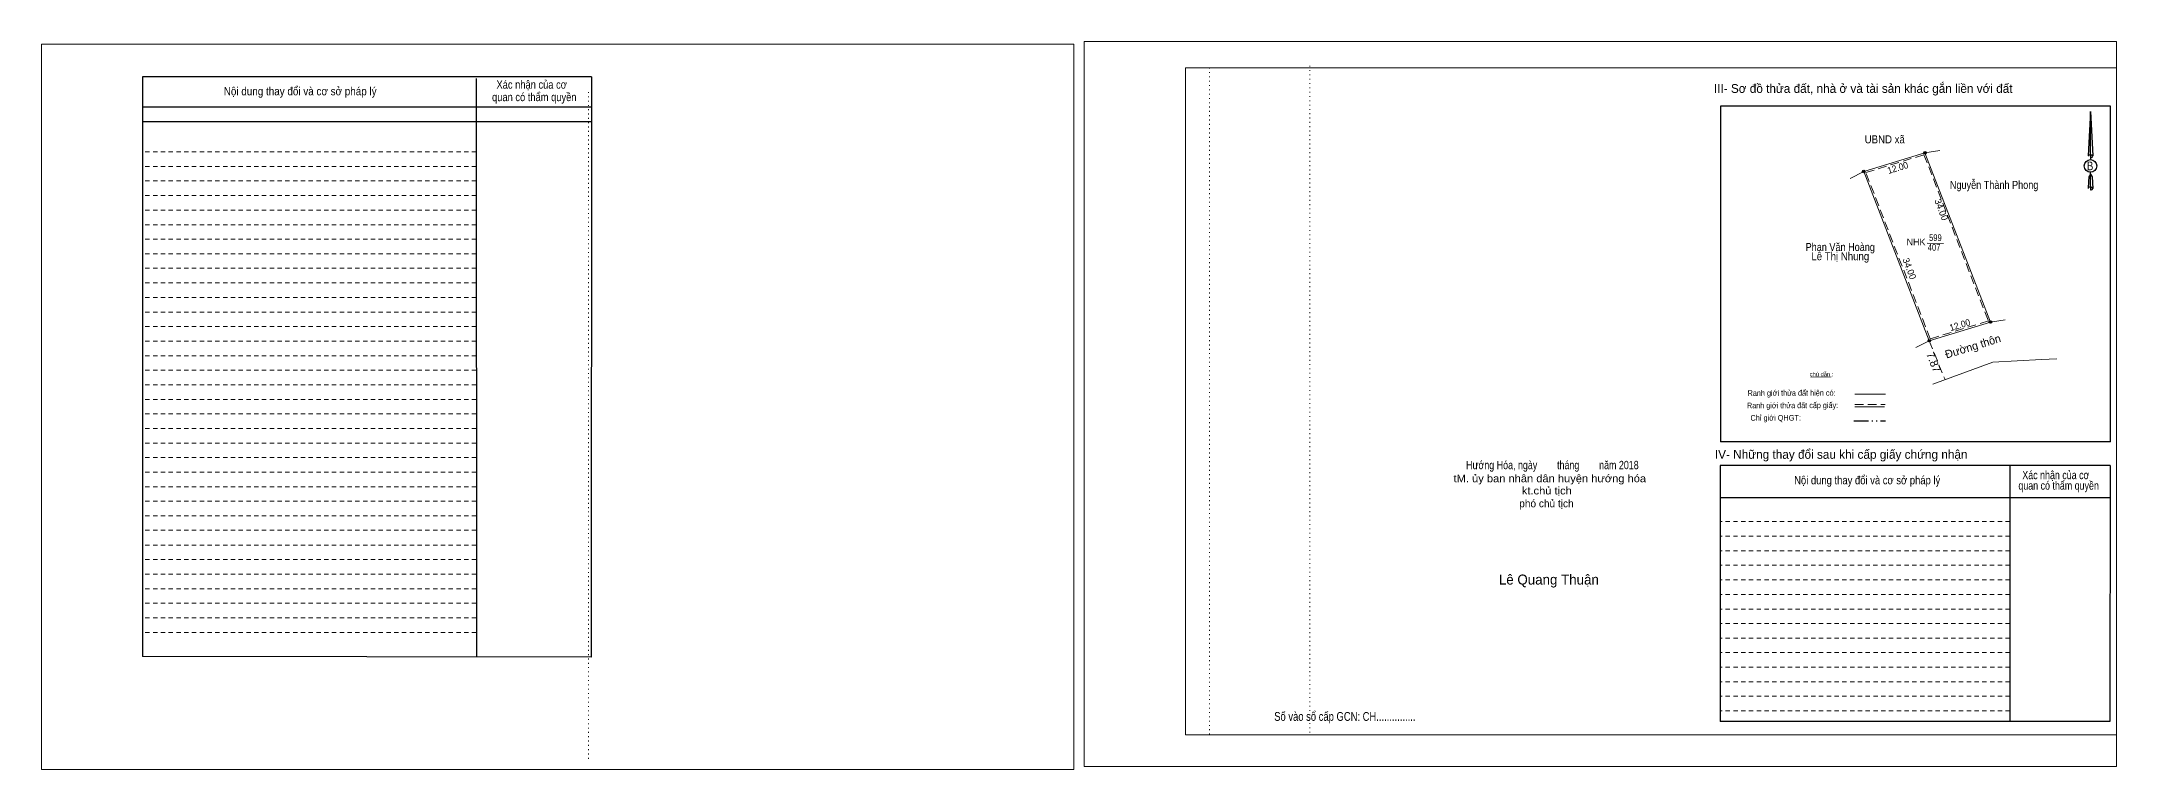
# Model space of a CAD drawing. Header units: metres. Extents: x 548220 to 548895, y 1837801 to 1837946.
# Drawn here: x 548506.3 to 548895.3, y 1837802.2 to 1837938.6 of the extents above; entities that cross this region are included whole.
import ezdxf
from ezdxf.enums import TextEntityAlignment as Align

# ---------------------------------------------------------------- set-up
doc = ezdxf.new("R2010")
doc.units = ezdxf.units.M
doc.header["$LTSCALE"] = 0.54
for name, pattern in [('DASH_DOUBLE_DOT', [9.2, 5, -1.2, 0.3, -1.2, 0.3, -1.2]), ('DOTTED', [1.5, 0.3, -1.2]), ('MEDIUM_DASHED', [4.5, 3, -1.5]), ('SHORT_DASHED', [2.7, 1.5, -1.2])]:
    doc.linetypes.add(name, pattern=pattern)
for name, color, linetype, lineweight in [('1', 7, 'Continuous', 13), ('10', 7, 'Continuous', 13), ('11', 7, 'Continuous', 25), ('18', 7, 'Continuous', 25), ('27', 7, 'Continuous', 13), ('28', 7, 'SHORT_DASHED', 13), ('3', 7, 'Continuous', 13), ('5', 7, 'DASH_DOUBLE_DOT', 25), ('55', 7, 'Continuous', 13), ('63', 7, 'Continuous', 13), ('7', 7, 'Continuous', 13)]:
    doc.layers.add(name, color=color, linetype=linetype, lineweight=lineweight)
doc.layers.add('36', color=7, linetype='Continuous')

msp = doc.modelspace()

# ---------------------------------------------------------------- hatches: boundary and pattern name
at = {"layer": '11'}
for points in [[(548859.6047, 1837917.75, 1), (548859.1353, 1837917.75, 1)], [(548848.1247, 1837914.24, 1), (548847.6553, 1837914.24, 1)], [(548848.1247, 1837914.24, 1), (548847.6553, 1837914.24, 1)], [(548871.8947, 1837886.05, 1), (548871.4253, 1837886.05, 1)], [(548860.4147, 1837882.54, 1), (548859.9453, 1837882.54, 1)]]:
    msp.add_hatch(color=256, dxfattribs=at).paths.add_polyline_path(points)

# ---------------------------------------------------------------- linework, layer by layer
at = {"layer": '1'}
msp.add_lwpolyline([(548859.37, 1837917.75), (548871.66, 1837886.05), (548860.18, 1837882.54), (548847.89, 1837914.24)], close=True, dxfattribs=at)
at = {"layer": '10', "linetype": 'MEDIUM_DASHED'}
msp.add_line((548860.18, 1837882.54), (548863.13, 1837875.25), dxfattribs=at)
at = {"layer": '10'}
for p, q in [((548860.85, 1837874.41), (548872.12, 1837878.54)), ((548872.12, 1837878.54), (548881.21, 1837879)), ((548881.21, 1837879), (548884.1, 1837879.15))]:
    msp.add_line(p, q, dxfattribs=at)
msp.add_lwpolyline([(548847.89, 1837914.24), (548859.37, 1837917.75), (548871.66, 1837886.05), (548860.18, 1837882.54)], close=True, dxfattribs=at)
at = {"layer": '10', "linetype": 'MEDIUM_DASHED'}
msp.add_lwpolyline([(548848.29, 1837914.05), (548859.19, 1837917.38), (548871.26, 1837886.24), (548860.36, 1837882.91)], close=True, dxfattribs=at)
at = {"layer": '11'}
for centre in [(548859.37, 1837917.75), (548847.89, 1837914.24), (548847.89, 1837914.24), (548871.66, 1837886.05), (548860.18, 1837882.54)]:
    msp.add_circle(centre, 0.2347, dxfattribs=at)
at = {"layer": '18'}
for p, q in [((548890.38, 1837925.49), (548890.83, 1837917.16)), ((548890.38, 1837925.49), (548890.83, 1837917.16)), ((548890.38, 1837925.49), (548890.83, 1837917.16)), ((548890.02, 1837918.43), (548889.98, 1837917.17)), ((548890.38, 1837917.4), (548890.38, 1837917.1)), ((548890.38, 1837917.1), (548890.38, 1837916.87)), ((548890.38, 1837916.87), (548890.38, 1837916.53)), ((548890.38, 1837916.87), (548890.38, 1837916.53)), ((548890.38, 1837916.87), (548890.38, 1837916.53)), ((548890.83, 1837917.16), (548890.83, 1837917.17)), ((548890.38, 1837913.73), (548890.38, 1837914.09)), ((548890.38, 1837913.73), (548890.38, 1837914.09)), ((548890.38, 1837913.73), (548890.38, 1837914.09)), ((548890.38, 1837913.73), (548890.71, 1837913.27)), ((548890.38, 1837913.73), (548890.71, 1837913.27)), ((548890.38, 1837913.73), (548890.71, 1837913.27)), ((548890.71, 1837913.27), (548890.83, 1837911.09)), ((548890.71, 1837913.27), (548890.83, 1837911.09)), ((548890.71, 1837913.27), (548890.83, 1837911.09)), ((548890.38, 1837911.36), (548890.38, 1837911.05)), ((548890.38, 1837911.05), (548890.38, 1837910.8)), ((548890.83, 1837911.09), (548890.83, 1837911.1))]:
    msp.add_line(p, q, dxfattribs=at)
for points in [[(548890.38, 1837917.4), (548890.38, 1837925.49), (548890.02, 1837918.43)], [(548890.38, 1837911.36), (548890.38, 1837913.73), (548890.11, 1837913.27), (548890.02, 1837912.38), (548889.98, 1837911.1)]]:
    msp.add_lwpolyline(points, dxfattribs=at)
msp.add_ellipse((548890.3964, 1837915.288), major_axis=(0, 1.1864), ratio=0.983453, dxfattribs=at)
for centre, start_param, end_param in [((548890.3968, 1837917.1162), 1.57079633, 3.07445202), ((548890.3968, 1837917.1162), 0.06714063, 1.57079633), ((548890.3968, 1837917.1162), 4.71238898, 6.28318531), ((548890.3968, 1837911.0609), 2.49106941, 3.07427841), ((548890.3968, 1837911.0609), 1.57079633, 2.49106941), ((548890.3968, 1837911.0609), 0.06714063, 1.57079633), ((548890.3968, 1837911.0609), 4.71238898, 6.28318531)]:
    msp.add_ellipse(centre, major_axis=(0.4277, 0), ratio=0.655448, start_param=start_param, end_param=end_param, dxfattribs=at)
at = {"layer": '27'}
for p, q in [((548859.37, 1837917.75), (548862.15, 1837918.18)), ((548847.89, 1837914.24), (548845.38, 1837912.96)), ((548871.66, 1837886.05), (548874.44, 1837886.48)), ((548860.18, 1837882.54), (548857.67, 1837881.26))]:
    msp.add_line(p, q, dxfattribs=at)
at = {"layer": '28', "linetype": 'Continuous', "lineweight": 25}
for p, q in [((548609.38, 1837931.97), (548525.21, 1837931.97)), ((548587.8, 1837931.68), (548587.84, 1837823.35)), ((548609.38, 1837931.97), (548609.31, 1837823.28)), ((548609.38, 1837926.29), (548525.32, 1837926.29)), ((548609.38, 1837926.29), (548525.32, 1837926.29)), ((548609.38, 1837923.55), (548525.32, 1837923.55)), ((548894.14, 1837863.63), (548821.02, 1837863.63)), ((548875.26, 1837859.17), (548875.3, 1837811.19)), ((548894.07, 1837859.17), (548894.04, 1837811.19)), ((548894.04, 1837853.09), (548820.98, 1837853.09)), ((548609.31, 1837823.28), (548525.21, 1837823.4)), ((548894.04, 1837811.19), (548820.98, 1837811.19))]:
    msp.add_line(p, q, dxfattribs=at)
at = {"layer": '28'}
for p, q in [((548587.8, 1837917.95), (548525.21, 1837917.95)), ((548587.8, 1837915.2), (548525.21, 1837915.2)), ((548587.8, 1837912.5), (548525.21, 1837912.5)), ((548587.8, 1837909.73), (548525.21, 1837909.73)), ((548587.8, 1837907.02), (548525.21, 1837907.02)), ((548587.8, 1837904.28), (548525.21, 1837904.28)), ((548587.8, 1837901.56), (548525.21, 1837901.56)), ((548587.8, 1837898.83), (548525.21, 1837898.83)), ((548587.8, 1837896.11), (548525.21, 1837896.11)), ((548587.8, 1837893.37), (548525.21, 1837893.37)), ((548587.8, 1837890.66), (548525.21, 1837890.66)), ((548587.8, 1837887.91), (548525.21, 1837887.91)), ((548587.8, 1837885.21), (548525.21, 1837885.21)), ((548587.8, 1837882.49), (548525.21, 1837882.49)), ((548587.8, 1837879.74), (548525.21, 1837879.74)), ((548587.8, 1837877.04), (548525.21, 1837877.04)), ((548587.8, 1837874.28), (548525.21, 1837874.28)), ((548587.8, 1837871.56), (548525.21, 1837871.56)), ((548587.8, 1837868.82), (548525.21, 1837868.82)), ((548587.8, 1837866.1), (548525.21, 1837866.1)), ((548587.8, 1837863.36), (548525.21, 1837863.36)), ((548587.8, 1837860.64), (548525.21, 1837860.64)), ((548587.8, 1837857.91), (548525.21, 1837857.91)), ((548587.8, 1837855.18), (548525.21, 1837855.18)), ((548587.8, 1837852.48), (548525.21, 1837852.48)), ((548587.8, 1837849.72), (548525.21, 1837849.72)), ((548587.8, 1837847.03), (548525.21, 1837847.03)), ((548875.29, 1837848.67), (548820.98, 1837848.67)), ((548875.29, 1837845.94), (548820.98, 1837845.94)), ((548587.8, 1837844.27), (548525.21, 1837844.27)), ((548875.29, 1837843.2), (548820.98, 1837843.2)), ((548587.8, 1837841.56), (548525.21, 1837841.56)), ((548587.8, 1837838.82), (548525.21, 1837838.82)), ((548875.29, 1837840.49), (548820.98, 1837840.49)), ((548875.29, 1837837.75), (548820.98, 1837837.75)), ((548587.8, 1837836.07), (548525.21, 1837836.07)), ((548875.29, 1837835.02), (548820.98, 1837835.02)), ((548587.8, 1837833.36), (548525.21, 1837833.36)), ((548587.8, 1837830.63), (548525.21, 1837830.63)), ((548875.29, 1837832.27), (548820.98, 1837832.27)), ((548587.8, 1837827.89), (548525.21, 1837827.89)), ((548875.3, 1837829.56), (548820.98, 1837829.56)), ((548875.3, 1837826.85), (548820.98, 1837826.85)), ((548875.3, 1837824.12), (548820.98, 1837824.12)), ((548875.3, 1837821.39), (548820.98, 1837821.39)), ((548875.3, 1837818.65), (548820.98, 1837818.65)), ((548875.3, 1837815.94), (548820.98, 1837815.94)), ((548875.3, 1837813.21), (548820.98, 1837813.21))]:
    msp.add_line(p, q, dxfattribs=at)
at = {"layer": '28', "linetype": 'Continuous', "lineweight": 25}
for points in [[(548609.38, 1837931.97), (548525.21, 1837931.97), (548525.21, 1837823.4)], [(548894.14, 1837863.63), (548894.14, 1837926.46), (548821.02, 1837926.46), (548821.02, 1837863.63)], [(548894.07, 1837859.17), (548820.98, 1837859.17), (548820.98, 1837811.19)]]:
    msp.add_lwpolyline(points, dxfattribs=at)
at = {"layer": '3'}
for p, q in [((548720.72, 1837933.68), (548895.28, 1837933.68)), ((548720.72, 1837808.73), (548720.72, 1837933.68)), ((548895.28, 1837933.68), (548895.28, 1837807.68)), ((548720.72, 1837808.73), (548895.28, 1837808.73))]:
    msp.add_line(p, q, dxfattribs=at)
at = {"layer": '3', "linetype": 'DOTTED'}
for p, q in [((548725.24, 1837933.68), (548725.24, 1837808.73)), ((548744.08, 1837934.05), (548744.08, 1837809.09)), ((548608.83, 1837929.13), (548608.83, 1837804.19))]:
    msp.add_line(p, q, dxfattribs=at)
at = {"layer": '3'}
for points in [[(548506.29, 1837802.23), (548699.82, 1837802.23), (548699.82, 1837938.07), (548506.29, 1837938.07)], [(548506.29, 1837938.07), (548699.82, 1837938.07), (548699.82, 1837802.23), (548506.29, 1837802.23)], [(548506.29, 1837802.23), (548699.82, 1837802.23), (548699.82, 1837938.07), (548506.29, 1837938.07)], [(548701.74, 1837802.8), (548895.28, 1837802.8), (548895.28, 1837938.59), (548701.74, 1837938.59)]]:
    msp.add_lwpolyline(points, close=True, dxfattribs=at)
msp.add_lwpolyline([(548727.78, 1837933.68), (548895.28, 1837933.68), (548895.28, 1837808.73), (548727.78, 1837808.73)], dxfattribs=at)
at = {"layer": '5'}
msp.add_line((548846.07, 1837867.55), (548851.96, 1837867.55), dxfattribs=at)
at = {"layer": '55'}
for p, q in [((548846.2, 1837872.51), (548851.96, 1837872.51)), ((548846.25, 1837870.19), (548851.77, 1837870.19)), ((548846.25, 1837870.19), (548851.77, 1837870.19))]:
    msp.add_line(p, q, dxfattribs=at)
at = {"layer": '55', "linetype": 'MEDIUM_DASHED'}
msp.add_line((548846.24, 1837870.59), (548851.89, 1837870.59), dxfattribs=at)
at = {"layer": '63'}
msp.add_line((548859.76, 1837900.81), (548862.86, 1837900.77), dxfattribs=at)
at = {"layer": '7'}
msp.add_line((548837.97, 1837875.73), (548841.77, 1837875.79), dxfattribs=at)

# ---------------------------------------------------------------- texts
at = {"layer": '1'}
msp.add_text('NHK', height=1.25, dxfattribs=at).set_placement((548857.705, 1837900.42), align=Align.CENTER)
at = {"layer": '1', "width": 0.85}
for s, p in [('407', (548861.085, 1837899.41)), ('599', (548861.33, 1837901.22))]:
    msp.add_text(s, height=1.25, dxfattribs=at).set_placement(p, align=Align.CENTER)
at = {"layer": '10'}
for s, rotation, p in [('7.87', 292.054, (548859.57, 1837880.05)), ('Đường thôn', 17.001, (548863.41, 1837879.2))]:
    msp.add_text(s, height=1.5, rotation=rotation, dxfattribs=at).set_placement(p)
at = {"layer": '18'}
for s, height, width, p in [('B', 1.629, 0.85, (548890.325, 1837914.48)), ('tM. ủy ban nhân dân huyện hướng hóa', 1.415, 1.1, (548789.05, 1837856.04)), ('Hướng Hóa, ngày        tháng        năm 2018', 1.56, 0.8, (548789.53, 1837858.48)), ('kt.chủ tịch', 1.415, 1.1, (548788.48, 1837853.75)), ('Số vào sổ cấp GCN: CH...............', 1.65, 0.8, (548750.625, 1837811.34))]:
    msp.add_text(s, height=height, dxfattribs=dict(at, width=width)).set_placement(p, align=Align.CENTER)
for s, height, p in [('phó chủ tịch', 1.415, (548788.415, 1837851.35)), ('Lê Quang Thuận', 1.867, (548788.87, 1837836.87))]:
    msp.add_text(s, height=height, dxfattribs=at).set_placement(p, align=Align.CENTER)
at = {"layer": '28'}
for s, height, width, p in [('Xác nhận của cơ', 1.537, 0.85, (548598.18, 1837929.76)), ('Xác nhận của cơ', 1.537, 0.85, (548598.18, 1837929.76)), ('Nội dung thay đổi và cơ sở pháp lý', 1.537, 0.9, (548554.785, 1837928.52)), ('Nội dung thay đổi và cơ sở pháp lý', 1.537, 0.9, (548554.785, 1837928.52)), (' quan có thẩm quyền', 1.537, 0.85, (548598.425, 1837927.42)), (' quan có thẩm quyền', 1.537, 0.85, (548598.425, 1837927.42)), ('Nội dung thay đổi và cơ sở pháp lý', 1.556, 0.85, (548848.545, 1837855.65)), ('Xác nhận của cơ', 1.556, 0.8, (548883.91, 1837856.61)), (' quan có thẩm quyền', 1.556, 0.8, (548884.2, 1837854.64))]:
    msp.add_text(s, height=height, dxfattribs=dict(at, width=width)).set_placement(p, align=Align.CENTER)
for s, p in [('III- Sơ đồ thửa đất, nhà ở và tài sản khác gắn liền với đất', (548847.805, 1837928.97)), ('IV- Những thay đổi sau khi cấp giấy chứng nhận', (548843.67, 1837860.43))]:
    msp.add_text(s, height=1.65, dxfattribs=at).set_placement(p, align=Align.CENTER)
at = {"layer": '36'}
for s, width, p in [('UBND xã', 0.9, (548851.835, 1837919.52)), ('Nguyễn Thành Phong', 0.85, (548872.34, 1837910.99)), ('Phan Văn Hoàng', 0.85, (548843.495, 1837899.35)), ('Lê Thị Nhung', 0.9, (548843.5, 1837897.62))]:
    msp.add_text(s, height=1.5, dxfattribs=dict(at, width=width)).set_placement(p, align=Align.CENTER)
at = {"layer": '55'}
for s, height, width, p in [('Ranh giới thửa đất hiện có:', 1.065, 0.8, (548834.3687, 1837872.2265)), ('Ranh giới thửa đất cấp giấy:', 1.06, 0.8, (548834.5537, 1837869.9071)), ('Chỉ giới QHGT:', 1.06, 0.85, (548831.3937, 1837867.5698))]:
    msp.add_text(s, height=height, rotation=0.135, dxfattribs=dict(at, width=width)).set_placement(p, align=Align.CENTER)
at = {"layer": '63', "width": 0.95}
for p in [(548854.4473, 1837914.3562), (548866.0973, 1837884.9062)]:
    msp.add_text('12.00', height=1.25, rotation=17.001, dxfattribs=at).set_placement(p, align=Align.CENTER)
at = {"layer": '63'}
for p in [(548861.864, 1837906.8709), (548855.884, 1837895.8309)]:
    msp.add_text('34.00', height=1.25, rotation=291.191, dxfattribs=at).set_placement(p, align=Align.CENTER)
at = {"layer": '7'}
msp.add_text('chú dẫn :', height=0.7841, rotation=359.974, dxfattribs=at).set_placement((548839.9848, 1837875.8789), align=Align.CENTER)

doc.saveas('drawing.dxf')
